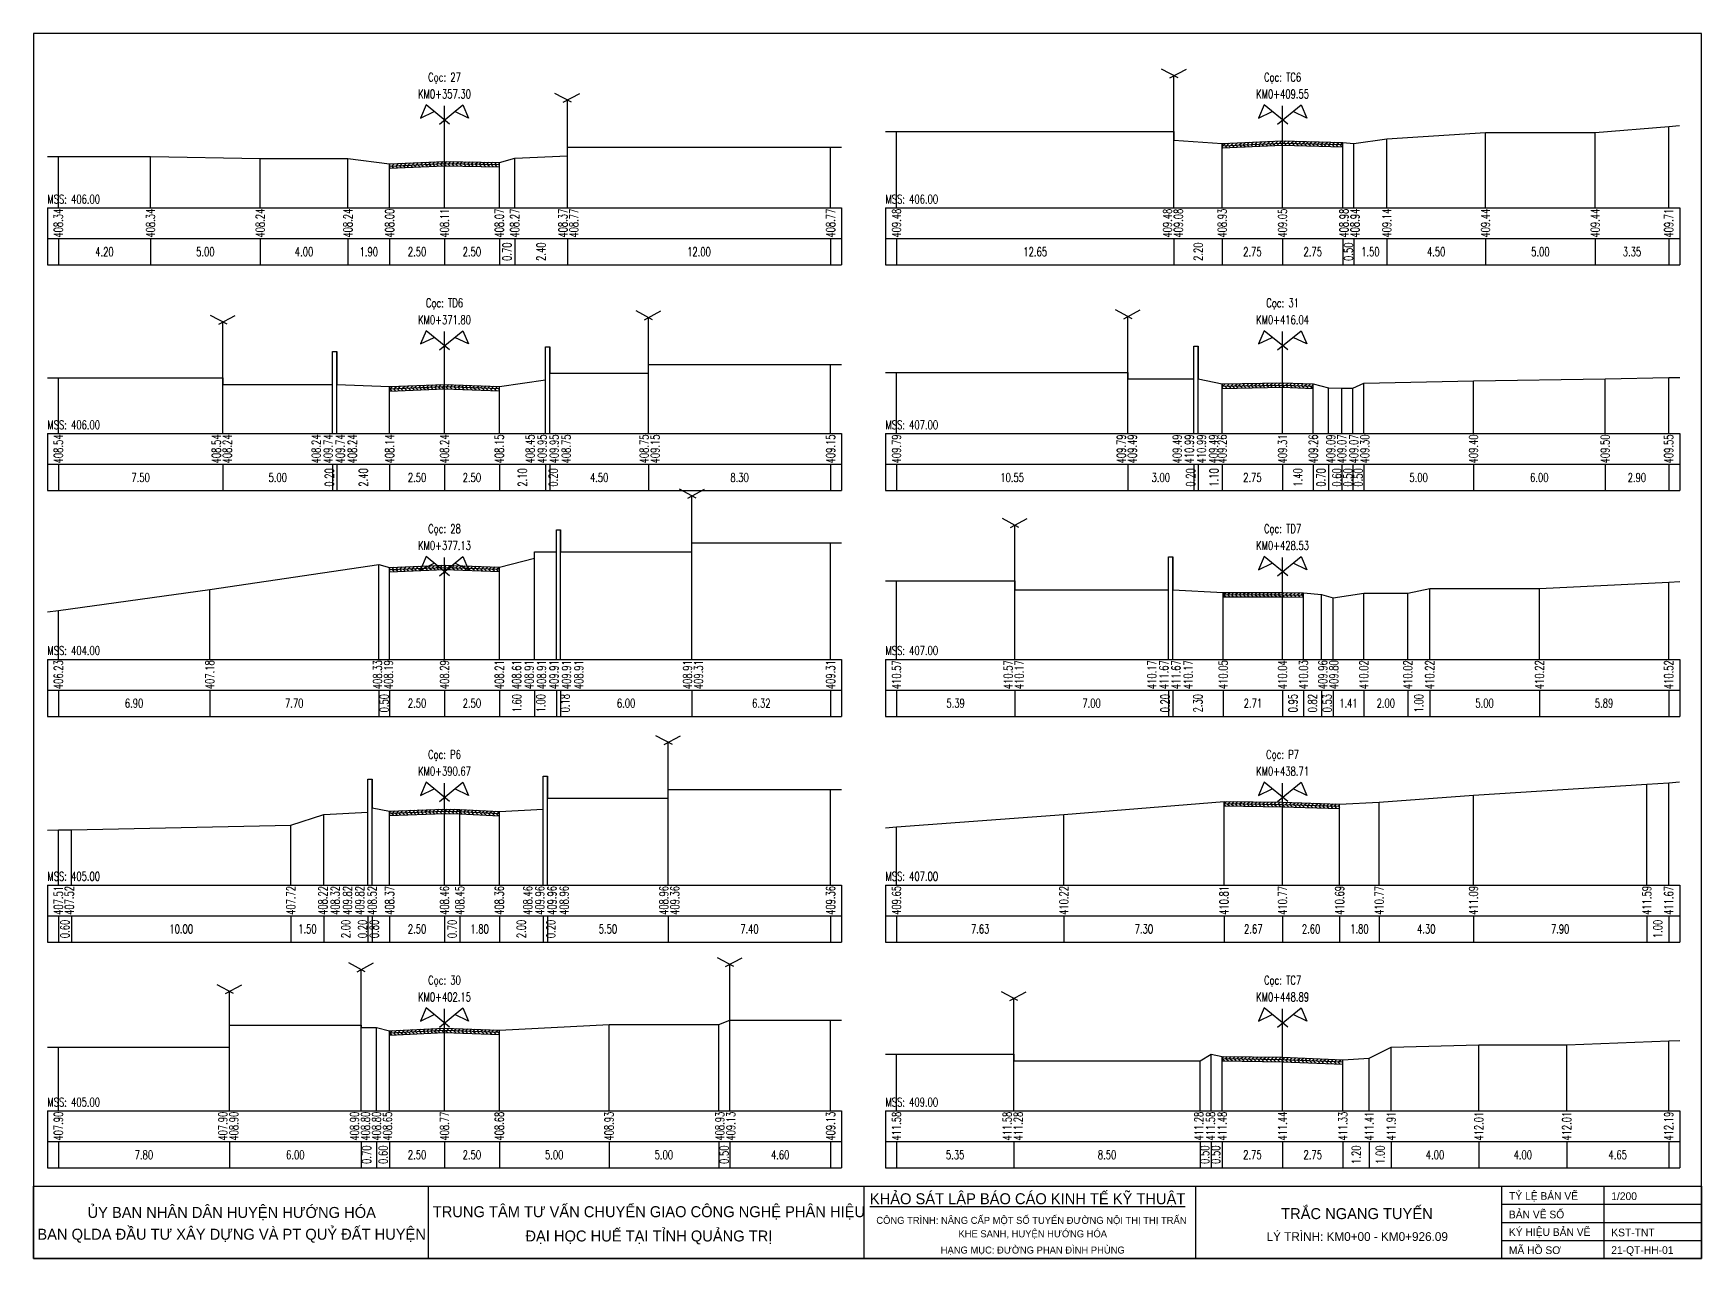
# Model space of a CAD drawing. Header units: centimetres. Extents: x 556321 to 560034, y 1839250 to 1840516.
# Drawn here: x 558502.3 to 558578.4, y 1839589.3 to 1839645.1 of the extents above; entities that cross this region are included whole.
import ezdxf
from ezdxf.enums import TextEntityAlignment as Align

# ---------------------------------------------------------------- set-up
doc = ezdxf.new("R2010")
doc.units = ezdxf.units.CM
doc.header["$MEASUREMENT"] = 0
doc.linetypes.add('KTTN$0$HIDDEN2', pattern=[0.1875, 0.125, -0.0625])
for name, color, linetype in [('AoDuongCu1', 1, 'Continuous'), ('AoDuongCu2', 2, 'Continuous'), ('DAU_CO', 3, 'Continuous'), ('entdauco', 3, 'Continuous'), ('ENTGOCTUYEN', 7, 'Continuous'), ('ENTPLINETUYEN', 1, 'Continuous'), ('enttntunhien', 3, 'Continuous'), ('KH_VAT', 8, 'Continuous'), ('KHUNGTEN', 1, 'Continuous'), ('KTTN$0$KHUNGTEN', 1, 'Continuous'), ('KTTN$0$NETKHUAT', 3, 'KTTN$0$HIDDEN2'), ('linedongtn', 8, 'Continuous'), ('MSSTracNgang', 5, 'Continuous'), ('plinetntn', 3, 'Continuous'), ('TuyenPDP_CDTN', 7, 'Continuous')]:
    doc.layers.add(name, color=color, linetype=linetype)
doc.styles.add('CHUSO', font='Vnsimple.shx', dxfattribs={"width": 0.7})
doc.styles.add('Khung ten', font='VHAVANB_3.TTF')
doc.styles.add('KTTN$0$Khung ten', font='VHAVANB_3.TTF')
doc.styles.add('TENCOC', font='vnsimple.shx', dxfattribs={"width": 0.7})
pattern_1 = [(45, (554573.0184, 1840687.18078), (-0.0883883476, 0.0883883476), [])]
pattern_2 = [(135, (554573.0184, 1840687.18078), (-0.0883883476, -0.0883883476), [])]

# ---------------------------------------------------------------- blocks, each defined once
blk = doc.blocks.new('A$C23B26463')
at = {"layer": 'KTTN$0$KHUNGTEN', "color": 7}
for p, q in [((-0.944, 2.953), (-0.944, 6.258)), ((18.913, 2.953), (18.913, 6.258)), ((34.032, 2.953), (34.032, 6.258)), ((47.968, 2.953), (47.968, 6.258)), ((52.635, 2.953), (52.635, 6.258))]:
    blk.add_line(p, q, dxfattribs=at)
at = {"layer": 'KTTN$0$KHUNGTEN', "color": 10}
blk.add_lwpolyline([(57.079, 2.953), (57.079, 58.791), (-18.961, 58.791), (-18.961, 2.953)], close=True, dxfattribs=at)
at = {"layer": 'KTTN$0$KHUNGTEN', "color": 4}
blk.add_lwpolyline([(-18.961, 6.258), (57.079, 6.258), (57.079, 2.953), (-18.961, 2.953), (-18.961, 6.258)], dxfattribs=at)
at = {"layer": 'KTTN$0$KHUNGTEN', "color": 7}
for points in [[(47.968, 5.432), (57.079, 5.432)], [(47.968, 4.606), (57.079, 4.606)], [(47.968, 3.78), (57.079, 3.78)]]:
    blk.add_lwpolyline(points, dxfattribs=at)
at = {"layer": 'ENTGOCTUYEN', "color": 3, "style": 'Khung ten'}
blk.add_text('kst-tnt', height=0.35, dxfattribs=at).set_placement((52.961, 4.145), align=Align.MIDDLE_LEFT)
at = {"layer": 'ENTPLINETUYEN', "color": 7, "style": 'Khung ten'}
for s, p in [('c«ng tr×nh: n©ng cÊp mét sè tuyÕn ®\xadêng néi thÞ thÞ trÊn ', (26.591, 4.697)), ('khe sanh, huyÖn h\xadíng hãa', (26.591, 4.085))]:
    blk.add_text(s, height=0.32, dxfattribs=at).set_placement(p, align=Align.MIDDLE_CENTER)
at = {"layer": 'ENTPLINETUYEN', "style": 'Khung ten'}
blk.add_text('h¹ng môc: ®\xadêng phan ®×nh phïng', height=0.32, dxfattribs=at).set_placement((26.591, 3.344), align=Align.MIDDLE_CENTER)
at = {"layer": 'KHUNGTEN', "color": 7, "style": 'Khung ten'}
for s, height, p in [('tr¾c ngang tuyÕn', 0.5, (41.368, 5.004)), ('Lý tr×nh: km0+00 - KM0+926.09', 0.4, (41.382, 3.958))]:
    blk.add_text(s, height=height, dxfattribs=at).set_placement(p, align=Align.MIDDLE_CENTER)
at = {"layer": 'KTTN$0$KHUNGTEN', "color": 7, "style": 'KTTN$0$Khung ten'}
for s, p in [('tû lÖ b¶n vÏ', (48.3, 5.808)), ('1/200', (52.961, 5.798)), ('b¶n vÏ sè', (48.294, 4.964)), ('Ký hiÖu b¶n vÏ', (48.294, 4.163)), ('m· hå s¬', (48.294, 3.337)), ('21-QT-hh-01', (52.961, 3.343))]:
    blk.add_text(s, height=0.35, dxfattribs=at).set_placement(p, align=Align.MIDDLE_LEFT)
blk.add_text('%%UKH¶O S¸T LËP B¸O C¸O KINH TÕ Kü THUËT', height=0.5, dxfattribs=at).set_placement((26.357, 5.682), align=Align.MIDDLE_CENTER)
at = {"layer": 'KTTN$0$NETKHUAT', "color": 7, "style": 'KTTN$0$Khung ten'}
for s, p in [('ñY BAN NH¢n D¢N huyÖn h\xadíng hãa', (-9.92, 5.057)), ('trung t©m t\xad vÊn chuyÓn giao c«ng nghÖ ph©n hiÖu', (9.095, 5.091)), ('ban qlda §ÇU T¦ X¢Y DùNG vµ pt quû ®Êt huyÖn', (-9.922, 4.065)), ('®¹i häc huÕ t¹i tØnh qu¶ng trÞ', (9.095, 3.985))]:
    blk.add_text(s, height=0.5, dxfattribs=at).set_placement(p, align=Align.MIDDLE_CENTER)
blk = doc.blocks.new('DauCo')
at = {"layer": 'DAU_CO', "linetype": 'Continuous'}
blk.add_line((0, 0), (0, 1.29), dxfattribs=at)
for points in [[(0.47, -0.38), (-1.68, 1.38), (-2.2, 0.17), (-0.95, 0.77)], [(-0.47, -0.38), (1.68, 1.38), (2.2, 0.17), (0.95, 0.77)]]:
    blk.add_lwpolyline(points, dxfattribs=at)
blk = doc.blocks.new('nha')
at = {"layer": 'KH_VAT', "color": 6}
for points in [[(0.188, 2.442), (-0.564, 2.844)], [(-0.188, 2.442), (0.564, 2.844)], [(0, 0), (0, 2.542)]]:
    blk.add_lwpolyline(points, dxfattribs=at)

msp = doc.modelspace()

# ---------------------------------------------------------------- hatches: boundary and pattern name
at = {"layer": 'AoDuongCu1'}
h = msp.add_hatch(dxfattribs=at)
h.set_pattern_fill('ANSI31', color=256, style=0)
h.set_pattern_definition(pattern_1)
h.paths.add_polyline_path([(558556.521, 1839640.101), (558559.271, 1839640.22), (558562.021, 1839640.149), (558562.021, 1839640.049), (558559.271, 1839640.12), (558556.521, 1839640.001)])
h = msp.add_hatch(dxfattribs=at)
h.set_pattern_fill('ANSI31', color=256, style=0)
h.set_pattern_definition(pattern_1)
h.paths.add_polyline_path([(558518.571, 1839639.172), (558521.071, 1839639.282), (558523.571, 1839639.24), (558523.571, 1839639.14), (558521.071, 1839639.182), (558518.571, 1839639.072)])
h = msp.add_hatch(dxfattribs=at)
h.set_pattern_fill('ANSI31', color=256, style=0)
h.set_pattern_definition(pattern_1)
h.paths.add_polyline_path([(558518.571, 1839629.02), (558521.071, 1839629.12), (558523.571, 1839629.03), (558523.571, 1839628.93), (558521.071, 1839629.02), (558518.571, 1839628.92)])
h = msp.add_hatch(dxfattribs=at)
h.set_pattern_fill('ANSI31', color=256, style=0)
h.set_pattern_definition(pattern_1)
h.paths.add_polyline_path([(558556.521, 1839629.142), (558559.271, 1839629.192), (558560.671, 1839629.142), (558560.671, 1839629.042), (558559.271, 1839629.092), (558556.521, 1839629.042)])
h = msp.add_hatch(dxfattribs=at)
h.set_pattern_fill('ANSI31', color=256, style=0)
h.set_pattern_definition(pattern_1)
h.paths.add_polyline_path([(558518.571, 1839620.782), (558521.071, 1839620.882), (558523.571, 1839620.798), (558523.571, 1839620.698), (558521.071, 1839620.782), (558518.571, 1839620.682)])
h = msp.add_hatch(dxfattribs=at)
h.set_pattern_fill('ANSI31', color=256, style=0)
h.set_pattern_definition(pattern_1)
h.paths.add_polyline_path([(558556.564, 1839619.645), (558559.271, 1839619.635), (558560.22, 1839619.623), (558560.22, 1839619.523), (558559.271, 1839619.535), (558556.564, 1839619.545)])
h = msp.add_hatch(dxfattribs=at)
h.set_pattern_fill('ANSI31', color=256, style=0)
h.set_pattern_definition(pattern_1)
h.paths.add_polyline_path([(558556.601, 1839610.117), (558559.271, 1839610.077), (558561.871, 1839609.997), (558561.871, 1839609.897), (558559.271, 1839609.977), (558556.601, 1839610.017)])
h = msp.add_hatch(dxfattribs=at)
h.set_pattern_fill('ANSI31', color=256, style=0)
h.set_pattern_definition(pattern_1)
h.paths.add_polyline_path([(558518.571, 1839609.679), (558521.071, 1839609.77), (558521.771, 1839609.754), (558523.571, 1839609.664), (558523.571, 1839609.564), (558521.771, 1839609.654), (558521.071, 1839609.67), (558518.571, 1839609.579)])
h = msp.add_hatch(dxfattribs=at)
h.set_pattern_fill('ANSI31', color=256, style=0)
h.set_pattern_definition(pattern_1)
h.paths.add_polyline_path([(558518.571, 1839599.667), (558521.071, 1839599.787), (558523.571, 1839599.697), (558523.571, 1839599.597), (558521.071, 1839599.687), (558518.571, 1839599.567)])
h = msp.add_hatch(dxfattribs=at)
h.set_pattern_fill('ANSI31', color=256, style=0)
h.set_pattern_definition(pattern_1)
h.paths.add_polyline_path([(558556.521, 1839598.496), (558559.271, 1839598.456), (558562.021, 1839598.343), (558562.021, 1839598.243), (558559.271, 1839598.356), (558556.521, 1839598.396)])
at = {"layer": 'AoDuongCu2'}
h = msp.add_hatch(dxfattribs=at)
h.set_pattern_fill('ANSI31', color=256, angle=90, style=0)
h.set_pattern_definition(pattern_2)
h.paths.add_polyline_path([(558556.521, 1839640.001), (558559.271, 1839640.12), (558562.021, 1839640.049), (558562.021, 1839639.949), (558559.271, 1839640.02), (558556.521, 1839639.901)])
h = msp.add_hatch(dxfattribs=at)
h.set_pattern_fill('ANSI31', color=256, angle=90, style=0)
h.set_pattern_definition(pattern_2)
h.paths.add_polyline_path([(558518.571, 1839639.072), (558521.071, 1839639.182), (558523.571, 1839639.14), (558523.571, 1839639.04), (558521.071, 1839639.082), (558518.571, 1839638.972)])
h = msp.add_hatch(dxfattribs=at)
h.set_pattern_fill('ANSI31', color=256, angle=90, style=0)
h.set_pattern_definition(pattern_2)
h.paths.add_polyline_path([(558518.571, 1839628.92), (558521.071, 1839629.02), (558523.571, 1839628.93), (558523.571, 1839628.83), (558521.071, 1839628.92), (558518.571, 1839628.82)])
h = msp.add_hatch(dxfattribs=at)
h.set_pattern_fill('ANSI31', color=256, angle=90, style=0)
h.set_pattern_definition(pattern_2)
h.paths.add_polyline_path([(558556.521, 1839629.042), (558559.271, 1839629.092), (558560.671, 1839629.042), (558560.671, 1839628.942), (558559.271, 1839628.992), (558556.521, 1839628.942)])
h = msp.add_hatch(dxfattribs=at)
h.set_pattern_fill('ANSI31', color=256, angle=90, style=0)
h.set_pattern_definition(pattern_2)
h.paths.add_polyline_path([(558518.571, 1839620.682), (558521.071, 1839620.782), (558523.571, 1839620.698), (558523.571, 1839620.598), (558521.071, 1839620.682), (558518.571, 1839620.582)])
h = msp.add_hatch(dxfattribs=at)
h.set_pattern_fill('ANSI31', color=256, angle=90, style=0)
h.set_pattern_definition(pattern_2)
h.paths.add_polyline_path([(558556.564, 1839619.545), (558559.271, 1839619.535), (558560.22, 1839619.523), (558560.22, 1839619.423), (558559.271, 1839619.435), (558556.564, 1839619.445)])
h = msp.add_hatch(dxfattribs=at)
h.set_pattern_fill('ANSI31', color=256, angle=90, style=0)
h.set_pattern_definition(pattern_2)
h.paths.add_polyline_path([(558556.601, 1839610.017), (558559.271, 1839609.977), (558561.871, 1839609.897), (558561.871, 1839609.797), (558559.271, 1839609.877), (558556.601, 1839609.917)])
h = msp.add_hatch(dxfattribs=at)
h.set_pattern_fill('ANSI31', color=256, angle=90, style=0)
h.set_pattern_definition(pattern_2)
h.paths.add_polyline_path([(558518.571, 1839609.579), (558521.071, 1839609.67), (558521.771, 1839609.654), (558523.571, 1839609.564), (558523.571, 1839609.464), (558521.771, 1839609.554), (558521.071, 1839609.57), (558518.571, 1839609.479)])
h = msp.add_hatch(dxfattribs=at)
h.set_pattern_fill('ANSI31', color=256, angle=90, style=0)
h.set_pattern_definition(pattern_2)
h.paths.add_polyline_path([(558518.571, 1839599.567), (558521.071, 1839599.687), (558523.571, 1839599.597), (558523.571, 1839599.497), (558521.071, 1839599.587), (558518.571, 1839599.467)])
h = msp.add_hatch(dxfattribs=at)
h.set_pattern_fill('ANSI31', color=256, angle=90, style=0)
h.set_pattern_definition(pattern_2)
h.paths.add_polyline_path([(558556.521, 1839598.396), (558559.271, 1839598.356), (558562.021, 1839598.243), (558562.021, 1839598.143), (558559.271, 1839598.256), (558556.521, 1839598.296)])

# ---------------------------------------------------------------- linework, layer by layer
at = {"layer": 'AoDuongCu1'}
for points in [[(558556.521, 1839640.001), (558559.271, 1839640.12), (558562.021, 1839640.049)], [(558518.571, 1839639.072), (558521.071, 1839639.182), (558523.571, 1839639.14)], [(558518.571, 1839628.92), (558521.071, 1839629.02), (558523.571, 1839628.93)], [(558556.521, 1839629.042), (558559.271, 1839629.092), (558560.671, 1839629.042)], [(558518.571, 1839620.682), (558521.071, 1839620.782), (558523.571, 1839620.698)], [(558556.564, 1839619.545), (558559.271, 1839619.535), (558560.22, 1839619.523)], [(558556.601, 1839610.017), (558559.271, 1839609.977), (558561.871, 1839609.897)], [(558518.571, 1839609.579), (558521.071, 1839609.67), (558521.771, 1839609.654), (558523.571, 1839609.564)], [(558518.571, 1839599.567), (558521.071, 1839599.687), (558523.571, 1839599.597)], [(558556.521, 1839598.396), (558559.271, 1839598.356), (558562.021, 1839598.243)]]:
    msp.add_lwpolyline(points, dxfattribs=at)
at = {"layer": 'AoDuongCu2'}
for points in [[(558556.521, 1839640.101), (558556.521, 1839639.901), (558559.271, 1839640.02), (558562.021, 1839639.949), (558562.021, 1839640.149)], [(558518.571, 1839639.172), (558518.571, 1839638.972), (558521.071, 1839639.082), (558523.571, 1839639.04), (558523.571, 1839639.24)], [(558518.571, 1839629.02), (558518.571, 1839628.82), (558521.071, 1839628.92), (558523.571, 1839628.83), (558523.571, 1839629.03)], [(558556.521, 1839629.142), (558556.521, 1839628.942), (558559.271, 1839628.992), (558560.671, 1839628.942), (558560.671, 1839629.142)], [(558518.571, 1839620.782), (558518.571, 1839620.582), (558521.071, 1839620.682), (558523.571, 1839620.598), (558523.571, 1839620.798)], [(558556.564, 1839619.645), (558556.564, 1839619.445), (558559.271, 1839619.435), (558560.22, 1839619.423), (558560.22, 1839619.623)], [(558556.601, 1839610.117), (558556.601, 1839609.917), (558559.271, 1839609.877), (558561.871, 1839609.797), (558561.871, 1839609.997)], [(558518.571, 1839609.679), (558518.571, 1839609.479), (558521.071, 1839609.57), (558521.771, 1839609.554), (558523.571, 1839609.464), (558523.571, 1839609.664)], [(558518.571, 1839599.667), (558518.571, 1839599.467), (558521.071, 1839599.587), (558523.571, 1839599.497), (558523.571, 1839599.697)], [(558556.521, 1839598.496), (558556.521, 1839598.296), (558559.271, 1839598.256), (558562.021, 1839598.143), (558562.021, 1839598.343)]]:
    msp.add_lwpolyline(points, dxfattribs=at)
at = {"layer": 'entdauco'}
for p, q in [((558521.071, 1839639.282), (558521.071, 1839641.169)), ((558559.271, 1839640.22), (558559.271, 1839641.169)), ((558521.071, 1839629.12), (558521.071, 1839630.881)), ((558559.271, 1839629.192), (558559.271, 1839630.881)), ((558521.071, 1839620.882), (558521.071, 1839620.593)), ((558559.271, 1839619.635), (558559.271, 1839620.593)), ((558521.071, 1839609.77), (558521.071, 1839610.305)), ((558559.271, 1839610.077), (558559.271, 1839610.305)), ((558521.071, 1839599.787), (558521.071, 1839600.017)), ((558559.271, 1839598.456), (558559.271, 1839600.017))]:
    msp.add_line(p, q, dxfattribs=at)
at = {"layer": 'enttntunhien'}
for p, q in [((558502.971, 1839637.169), (558539.171, 1839637.169)), ((558502.971, 1839637.169), (558502.971, 1839634.569)), ((558539.171, 1839637.169), (558539.171, 1839634.569)), ((558541.171, 1839637.169), (558577.371, 1839637.169)), ((558541.171, 1839637.169), (558541.171, 1839634.569)), ((558577.371, 1839637.169), (558577.371, 1839634.569)), ((558502.971, 1839635.769), (558539.171, 1839635.769)), ((558541.171, 1839635.769), (558577.371, 1839635.769)), ((558502.971, 1839634.569), (558539.171, 1839634.569)), ((558541.171, 1839634.569), (558577.371, 1839634.569)), ((558502.971, 1839626.881), (558539.171, 1839626.881)), ((558502.971, 1839626.881), (558502.971, 1839624.281)), ((558539.171, 1839626.881), (558539.171, 1839624.281)), ((558541.171, 1839626.881), (558577.371, 1839626.881)), ((558541.171, 1839626.881), (558541.171, 1839624.281)), ((558577.371, 1839626.881), (558577.371, 1839624.281)), ((558502.971, 1839625.481), (558539.171, 1839625.481)), ((558541.171, 1839625.481), (558577.371, 1839625.481)), ((558502.971, 1839624.281), (558539.171, 1839624.281)), ((558541.171, 1839624.281), (558577.371, 1839624.281)), ((558502.971, 1839616.593), (558539.171, 1839616.593)), ((558502.971, 1839616.593), (558502.971, 1839613.993)), ((558539.171, 1839616.593), (558539.171, 1839613.993)), ((558541.171, 1839616.593), (558577.371, 1839616.593)), ((558541.171, 1839616.593), (558541.171, 1839613.993)), ((558577.371, 1839616.593), (558577.371, 1839613.993)), ((558502.971, 1839615.193), (558539.171, 1839615.193)), ((558541.171, 1839615.193), (558577.371, 1839615.193)), ((558502.971, 1839613.993), (558539.171, 1839613.993)), ((558541.171, 1839613.993), (558577.371, 1839613.993)), ((558502.971, 1839606.305), (558539.171, 1839606.305)), ((558502.971, 1839606.305), (558502.971, 1839603.705)), ((558539.171, 1839606.305), (558539.171, 1839603.705)), ((558541.171, 1839606.305), (558577.371, 1839606.305)), ((558541.171, 1839606.305), (558541.171, 1839603.705)), ((558577.371, 1839606.305), (558577.371, 1839603.705)), ((558502.971, 1839604.905), (558539.171, 1839604.905)), ((558541.171, 1839604.905), (558577.371, 1839604.905)), ((558502.971, 1839603.705), (558539.171, 1839603.705)), ((558541.171, 1839603.705), (558577.371, 1839603.705)), ((558502.971, 1839596.017), (558539.171, 1839596.017)), ((558502.971, 1839596.017), (558502.971, 1839593.417)), ((558539.171, 1839596.017), (558539.171, 1839593.417)), ((558541.171, 1839596.017), (558577.371, 1839596.017)), ((558541.171, 1839596.017), (558541.171, 1839593.417)), ((558577.371, 1839596.017), (558577.371, 1839593.417)), ((558502.971, 1839594.617), (558539.171, 1839594.617)), ((558541.171, 1839594.617), (558577.371, 1839594.617)), ((558502.971, 1839593.417), (558539.171, 1839593.417)), ((558541.171, 1839593.417), (558577.371, 1839593.417))]:
    msp.add_line(p, q, dxfattribs=at)
at = {"layer": 'enttntunhien', "color": 3}
for p, q in [((558503.471, 1839635.769), (558503.471, 1839634.569)), ((558507.671, 1839635.769), (558507.671, 1839634.569)), ((558512.671, 1839635.769), (558512.671, 1839634.569)), ((558516.671, 1839635.769), (558516.671, 1839634.569)), ((558518.571, 1839635.769), (558518.571, 1839634.569)), ((558521.071, 1839635.769), (558521.071, 1839634.569)), ((558523.571, 1839635.769), (558523.571, 1839634.569)), ((558524.271, 1839635.769), (558524.271, 1839634.569)), ((558526.671, 1839635.769), (558526.671, 1839634.569)), ((558538.671, 1839635.769), (558538.671, 1839634.569)), ((558541.671, 1839635.769), (558541.671, 1839634.569)), ((558554.321, 1839635.769), (558554.321, 1839634.569)), ((558556.521, 1839635.769), (558556.521, 1839634.569)), ((558559.271, 1839635.769), (558559.271, 1839634.569)), ((558562.021, 1839635.769), (558562.021, 1839634.569)), ((558562.521, 1839635.769), (558562.521, 1839634.569)), ((558564.021, 1839635.769), (558564.021, 1839634.569)), ((558568.521, 1839635.769), (558568.521, 1839634.569)), ((558573.521, 1839635.769), (558573.521, 1839634.569)), ((558576.871, 1839635.769), (558576.871, 1839634.569)), ((558503.471, 1839625.481), (558503.471, 1839624.281)), ((558510.971, 1839625.481), (558510.971, 1839624.281)), ((558515.971, 1839625.481), (558515.971, 1839624.281)), ((558516.171, 1839625.481), (558516.171, 1839624.281)), ((558518.571, 1839625.481), (558518.571, 1839624.281)), ((558521.071, 1839625.481), (558521.071, 1839624.281)), ((558523.571, 1839625.481), (558523.571, 1839624.281)), ((558525.671, 1839625.481), (558525.671, 1839624.281)), ((558525.871, 1839625.481), (558525.871, 1839624.281)), ((558530.371, 1839625.481), (558530.371, 1839624.281)), ((558538.671, 1839625.481), (558538.671, 1839624.281)), ((558541.671, 1839625.481), (558541.671, 1839624.281)), ((558552.221, 1839625.481), (558552.221, 1839624.281)), ((558555.221, 1839625.481), (558555.221, 1839624.281)), ((558555.421, 1839625.481), (558555.421, 1839624.281)), ((558556.521, 1839625.481), (558556.521, 1839624.281)), ((558559.271, 1839625.481), (558559.271, 1839624.281)), ((558560.671, 1839625.481), (558560.671, 1839624.281)), ((558561.371, 1839625.481), (558561.371, 1839624.281)), ((558561.971, 1839625.481), (558561.971, 1839624.281)), ((558562.471, 1839625.481), (558562.471, 1839624.281)), ((558562.971, 1839625.481), (558562.971, 1839624.281)), ((558567.971, 1839625.481), (558567.971, 1839624.281)), ((558573.971, 1839625.481), (558573.971, 1839624.281)), ((558576.871, 1839625.481), (558576.871, 1839624.281)), ((558503.471, 1839615.193), (558503.471, 1839613.993)), ((558510.371, 1839615.193), (558510.371, 1839613.993)), ((558518.071, 1839615.193), (558518.071, 1839613.993)), ((558518.571, 1839615.193), (558518.571, 1839613.993)), ((558521.071, 1839615.193), (558521.071, 1839613.993)), ((558523.571, 1839615.193), (558523.571, 1839613.993)), ((558525.171, 1839615.193), (558525.171, 1839613.993)), ((558526.171, 1839615.193), (558526.171, 1839613.993)), ((558526.351, 1839615.193), (558526.351, 1839613.993)), ((558532.351, 1839615.193), (558532.351, 1839613.993)), ((558538.671, 1839615.193), (558538.671, 1839613.993)), ((558541.671, 1839615.193), (558541.671, 1839613.993)), ((558547.064, 1839615.193), (558547.064, 1839613.993)), ((558554.064, 1839615.193), (558554.064, 1839613.993)), ((558554.264, 1839615.193), (558554.264, 1839613.993)), ((558556.564, 1839615.193), (558556.564, 1839613.993)), ((558559.271, 1839615.193), (558559.271, 1839613.993)), ((558560.22, 1839615.193), (558560.22, 1839613.993)), ((558561.043, 1839615.193), (558561.043, 1839613.993)), ((558561.57, 1839615.193), (558561.57, 1839613.993)), ((558562.977, 1839615.193), (558562.977, 1839613.993)), ((558564.977, 1839615.193), (558564.977, 1839613.993)), ((558565.977, 1839615.193), (558565.977, 1839613.993)), ((558570.977, 1839615.193), (558570.977, 1839613.993)), ((558576.871, 1839615.193), (558576.871, 1839613.993)), ((558503.471, 1839604.905), (558503.471, 1839603.705)), ((558504.071, 1839604.905), (558504.071, 1839603.705)), ((558514.071, 1839604.905), (558514.071, 1839603.705)), ((558515.571, 1839604.905), (558515.571, 1839603.705)), ((558517.571, 1839604.905), (558517.571, 1839603.705)), ((558517.771, 1839604.905), (558517.771, 1839603.705)), ((558518.571, 1839604.905), (558518.571, 1839603.705)), ((558521.071, 1839604.905), (558521.071, 1839603.705)), ((558521.771, 1839604.905), (558521.771, 1839603.705)), ((558523.571, 1839604.905), (558523.571, 1839603.705)), ((558525.571, 1839604.905), (558525.571, 1839603.705)), ((558525.771, 1839604.905), (558525.771, 1839603.705)), ((558531.271, 1839604.905), (558531.271, 1839603.705)), ((558538.671, 1839604.905), (558538.671, 1839603.705)), ((558541.671, 1839604.905), (558541.671, 1839603.705)), ((558549.301, 1839604.905), (558549.301, 1839603.705)), ((558556.601, 1839604.905), (558556.601, 1839603.705)), ((558559.271, 1839604.905), (558559.271, 1839603.705)), ((558561.871, 1839604.905), (558561.871, 1839603.705)), ((558563.671, 1839604.905), (558563.671, 1839603.705)), ((558567.971, 1839604.905), (558567.971, 1839603.705)), ((558575.871, 1839604.905), (558575.871, 1839603.705)), ((558576.871, 1839604.905), (558576.871, 1839603.705)), ((558503.471, 1839594.617), (558503.471, 1839593.417)), ((558511.271, 1839594.617), (558511.271, 1839593.417)), ((558517.271, 1839594.617), (558517.271, 1839593.417)), ((558517.971, 1839594.617), (558517.971, 1839593.417)), ((558518.571, 1839594.617), (558518.571, 1839593.417)), ((558521.071, 1839594.617), (558521.071, 1839593.417)), ((558523.571, 1839594.617), (558523.571, 1839593.417)), ((558528.571, 1839594.617), (558528.571, 1839593.417)), ((558533.571, 1839594.617), (558533.571, 1839593.417)), ((558534.071, 1839594.617), (558534.071, 1839593.417)), ((558538.671, 1839594.617), (558538.671, 1839593.417)), ((558541.671, 1839594.617), (558541.671, 1839593.417)), ((558547.021, 1839594.617), (558547.021, 1839593.417)), ((558555.521, 1839594.617), (558555.521, 1839593.417)), ((558556.021, 1839594.617), (558556.021, 1839593.417)), ((558556.521, 1839594.617), (558556.521, 1839593.417)), ((558559.271, 1839594.617), (558559.271, 1839593.417)), ((558562.021, 1839594.617), (558562.021, 1839593.417)), ((558563.221, 1839594.617), (558563.221, 1839593.417)), ((558564.221, 1839594.617), (558564.221, 1839593.417)), ((558568.221, 1839594.617), (558568.221, 1839593.417)), ((558572.221, 1839594.617), (558572.221, 1839593.417)), ((558576.871, 1839594.617), (558576.871, 1839593.417))]:
    msp.add_line(p, q, dxfattribs=at)
at = {"layer": 'linedongtn'}
for p, q in [((558541.671, 1839637.169), (558541.671, 1839640.651)), ((558554.321, 1839637.169), (558554.321, 1839640.651)), ((558564.021, 1839637.169), (558564.021, 1839640.308)), ((558568.521, 1839637.169), (558568.521, 1839640.608)), ((558573.521, 1839637.169), (558573.521, 1839640.608)), ((558576.871, 1839637.169), (558576.871, 1839640.876)), ((558526.671, 1839637.169), (558526.671, 1839639.94)), ((558526.671, 1839637.169), (558526.671, 1839639.54)), ((558538.671, 1839637.169), (558538.671, 1839639.94)), ((558554.321, 1839637.169), (558554.321, 1839640.251)), ((558556.521, 1839637.169), (558556.521, 1839640.101)), ((558559.271, 1839637.169), (558559.271, 1839640.22)), ((558562.021, 1839637.169), (558562.021, 1839640.149)), ((558562.521, 1839637.169), (558562.521, 1839640.108)), ((558503.471, 1839637.169), (558503.471, 1839639.512)), ((558507.671, 1839637.169), (558507.671, 1839639.512)), ((558512.671, 1839637.169), (558512.671, 1839639.412)), ((558516.671, 1839637.169), (558516.671, 1839639.412)), ((558518.571, 1839637.169), (558518.571, 1839639.172)), ((558521.071, 1839637.169), (558521.071, 1839639.282)), ((558523.571, 1839637.169), (558523.571, 1839639.24)), ((558524.271, 1839637.169), (558524.271, 1839639.44)), ((558515.971, 1839626.881), (558515.971, 1839630.62)), ((558516.171, 1839626.881), (558516.171, 1839630.62)), ((558525.671, 1839626.881), (558525.671, 1839630.83)), ((558525.871, 1839626.881), (558525.871, 1839630.83)), ((558555.221, 1839626.881), (558555.221, 1839630.872)), ((558555.421, 1839626.881), (558555.421, 1839630.872)), ((558530.371, 1839626.881), (558530.371, 1839630.03)), ((558538.671, 1839626.881), (558538.671, 1839630.03)), ((558541.671, 1839626.881), (558541.671, 1839629.672)), ((558552.221, 1839626.881), (558552.221, 1839629.672)), ((558503.471, 1839626.881), (558503.471, 1839629.42)), ((558510.971, 1839626.881), (558510.971, 1839629.42)), ((558510.971, 1839626.881), (558510.971, 1839629.12)), ((558515.971, 1839626.881), (558515.971, 1839629.12)), ((558516.171, 1839626.881), (558516.171, 1839629.12)), ((558518.571, 1839626.881), (558518.571, 1839629.02)), ((558521.071, 1839626.881), (558521.071, 1839629.12)), ((558523.571, 1839626.881), (558523.571, 1839629.03)), ((558525.671, 1839626.881), (558525.671, 1839629.33)), ((558525.871, 1839626.881), (558525.871, 1839629.63)), ((558530.371, 1839626.881), (558530.371, 1839629.63)), ((558552.221, 1839626.881), (558552.221, 1839629.372)), ((558555.221, 1839626.881), (558555.221, 1839629.372)), ((558555.421, 1839626.881), (558555.421, 1839629.372)), ((558556.521, 1839626.881), (558556.521, 1839629.142)), ((558559.271, 1839626.881), (558559.271, 1839629.192)), ((558560.671, 1839626.881), (558560.671, 1839629.142)), ((558561.371, 1839626.881), (558561.371, 1839628.972)), ((558561.971, 1839626.881), (558561.971, 1839628.952)), ((558562.471, 1839626.881), (558562.471, 1839628.952)), ((558562.971, 1839626.881), (558562.971, 1839629.182)), ((558567.971, 1839626.881), (558567.971, 1839629.282)), ((558573.971, 1839626.881), (558573.971, 1839629.382)), ((558576.871, 1839626.881), (558576.871, 1839629.43)), ((558526.171, 1839616.593), (558526.171, 1839622.498)), ((558526.351, 1839616.593), (558526.351, 1839622.498)), ((558525.171, 1839616.593), (558525.171, 1839621.498)), ((558526.171, 1839616.593), (558526.171, 1839621.498)), ((558526.351, 1839616.593), (558526.351, 1839621.498)), ((558532.351, 1839616.593), (558532.351, 1839621.898)), ((558532.351, 1839616.593), (558532.351, 1839621.498)), ((558538.671, 1839616.593), (558538.671, 1839621.898)), ((558518.071, 1839616.593), (558518.071, 1839620.922)), ((558518.571, 1839616.593), (558518.571, 1839620.782)), ((558521.071, 1839616.593), (558521.071, 1839620.882)), ((558523.571, 1839616.593), (558523.571, 1839620.798)), ((558525.171, 1839616.593), (558525.171, 1839621.198)), ((558554.064, 1839616.593), (558554.064, 1839621.265)), ((558554.264, 1839616.593), (558554.264, 1839621.265)), ((558510.371, 1839616.593), (558510.371, 1839619.772)), ((558541.671, 1839616.593), (558541.671, 1839620.165)), ((558547.064, 1839616.593), (558547.064, 1839620.165)), ((558547.064, 1839616.593), (558547.064, 1839619.765)), ((558554.064, 1839616.593), (558554.064, 1839619.765)), ((558554.264, 1839616.593), (558554.264, 1839619.765)), ((558565.977, 1839616.593), (558565.977, 1839619.816)), ((558570.977, 1839616.593), (558570.977, 1839619.816)), ((558576.871, 1839616.593), (558576.871, 1839620.11)), ((558556.564, 1839616.593), (558556.564, 1839619.645)), ((558559.271, 1839616.593), (558559.271, 1839619.635)), ((558560.22, 1839616.593), (558560.22, 1839619.623)), ((558561.043, 1839616.593), (558561.043, 1839619.554)), ((558561.57, 1839616.593), (558561.57, 1839619.392)), ((558562.977, 1839616.593), (558562.977, 1839619.616)), ((558564.977, 1839616.593), (558564.977, 1839619.616)), ((558503.471, 1839616.593), (558503.471, 1839618.823)), ((558517.571, 1839606.305), (558517.571, 1839611.129)), ((558517.771, 1839606.305), (558517.771, 1839611.129)), ((558525.571, 1839606.305), (558525.571, 1839611.264)), ((558525.771, 1839606.305), (558525.771, 1839611.264)), ((558531.271, 1839606.305), (558531.271, 1839610.664)), ((558538.671, 1839606.305), (558538.671, 1839610.664)), ((558575.871, 1839606.305), (558575.871, 1839610.897)), ((558576.871, 1839606.305), (558576.871, 1839610.972)), ((558525.771, 1839606.305), (558525.771, 1839610.264)), ((558531.271, 1839606.305), (558531.271, 1839610.264)), ((558556.601, 1839606.305), (558556.601, 1839610.117)), ((558559.271, 1839606.305), (558559.271, 1839610.077)), ((558561.871, 1839606.305), (558561.871, 1839609.997)), ((558563.671, 1839606.305), (558563.671, 1839610.077)), ((558567.971, 1839606.305), (558567.971, 1839610.397)), ((558515.571, 1839606.305), (558515.571, 1839609.529)), ((558517.571, 1839606.305), (558517.571, 1839609.629)), ((558517.771, 1839606.305), (558517.771, 1839609.829)), ((558518.571, 1839606.305), (558518.571, 1839609.679)), ((558521.071, 1839606.305), (558521.071, 1839609.77)), ((558521.771, 1839606.305), (558521.771, 1839609.754)), ((558523.571, 1839606.305), (558523.571, 1839609.664)), ((558525.571, 1839606.305), (558525.571, 1839609.764)), ((558549.301, 1839606.305), (558549.301, 1839609.527)), ((558503.471, 1839606.305), (558503.471, 1839608.817)), ((558504.071, 1839606.305), (558504.071, 1839608.829)), ((558514.071, 1839606.305), (558514.071, 1839609.029)), ((558541.671, 1839606.305), (558541.671, 1839608.954)), ((558534.071, 1839596.017), (558534.071, 1839600.147)), ((558538.671, 1839596.017), (558538.671, 1839600.147)), ((558511.271, 1839596.017), (558511.271, 1839599.917)), ((558517.271, 1839596.017), (558517.271, 1839599.917)), ((558517.271, 1839596.017), (558517.271, 1839599.817)), ((558517.971, 1839596.017), (558517.971, 1839599.817)), ((558518.571, 1839596.017), (558518.571, 1839599.667)), ((558521.071, 1839596.017), (558521.071, 1839599.787)), ((558523.571, 1839596.017), (558523.571, 1839599.697)), ((558528.571, 1839596.017), (558528.571, 1839599.947)), ((558533.571, 1839596.017), (558533.571, 1839599.947)), ((558503.471, 1839596.017), (558503.471, 1839598.917)), ((558511.271, 1839596.017), (558511.271, 1839598.917)), ((558541.671, 1839596.017), (558541.671, 1839598.596)), ((558547.021, 1839596.017), (558547.021, 1839598.596)), ((558556.021, 1839596.017), (558556.021, 1839598.596)), ((558556.521, 1839596.017), (558556.521, 1839598.496)), ((558564.221, 1839596.017), (558564.221, 1839598.923)), ((558568.221, 1839596.017), (558568.221, 1839599.023)), ((558572.221, 1839596.017), (558572.221, 1839599.023)), ((558576.871, 1839596.017), (558576.871, 1839599.209)), ((558547.021, 1839596.017), (558547.021, 1839598.296)), ((558555.521, 1839596.017), (558555.521, 1839598.296)), ((558559.271, 1839596.017), (558559.271, 1839598.456)), ((558562.021, 1839596.017), (558562.021, 1839598.343)), ((558563.221, 1839596.017), (558563.221, 1839598.423))]:
    msp.add_line(p, q, dxfattribs=at)
at = {"layer": 'plinetntn'}
for points in [[(558541.171, 1839640.651), (558541.671, 1839640.651), (558554.321, 1839640.651), (558554.321, 1839640.251), (558556.521, 1839640.101), (558559.271, 1839640.22), (558562.021, 1839640.149), (558562.521, 1839640.108), (558564.021, 1839640.308), (558568.521, 1839640.608), (558573.521, 1839640.608), (558576.871, 1839640.876), (558577.37, 1839640.915)], [(558502.971, 1839639.512), (558503.471, 1839639.512), (558507.671, 1839639.512), (558512.671, 1839639.412), (558516.671, 1839639.412), (558518.571, 1839639.172), (558521.071, 1839639.282), (558523.571, 1839639.24), (558524.271, 1839639.44), (558526.671, 1839639.54), (558526.671, 1839639.94), (558538.671, 1839639.94), (558539.171, 1839639.94)], [(558502.971, 1839629.42), (558503.471, 1839629.42), (558510.971, 1839629.42), (558510.971, 1839629.12), (558515.971, 1839629.12), (558515.971, 1839630.62), (558516.171, 1839630.62), (558516.171, 1839629.12), (558518.571, 1839629.02), (558521.071, 1839629.12), (558523.571, 1839629.03), (558525.671, 1839629.33), (558525.671, 1839630.83), (558525.871, 1839630.83), (558525.871, 1839629.63), (558530.371, 1839629.63), (558530.371, 1839630.03), (558538.671, 1839630.03), (558539.171, 1839630.03)], [(558541.171, 1839629.672), (558541.671, 1839629.672), (558552.221, 1839629.672), (558552.221, 1839629.372), (558555.221, 1839629.372), (558555.221, 1839630.872), (558555.421, 1839630.872), (558555.421, 1839629.372), (558556.521, 1839629.142), (558559.271, 1839629.192), (558560.671, 1839629.142), (558561.371, 1839628.972), (558561.971, 1839628.952), (558562.471, 1839628.952), (558562.971, 1839629.182), (558567.971, 1839629.282), (558573.971, 1839629.382), (558576.871, 1839629.43), (558577.371, 1839629.439)], [(558502.976, 1839618.755), (558503.471, 1839618.823), (558510.371, 1839619.772), (558518.071, 1839620.922), (558518.571, 1839620.782), (558521.071, 1839620.882), (558523.571, 1839620.798), (558525.171, 1839621.198), (558525.171, 1839621.498), (558526.171, 1839621.498), (558526.171, 1839622.498), (558526.351, 1839622.498), (558526.351, 1839621.498), (558532.351, 1839621.498), (558532.351, 1839621.898), (558538.671, 1839621.898), (558539.171, 1839621.898)], [(558541.171, 1839620.165), (558541.671, 1839620.165), (558547.064, 1839620.165), (558547.064, 1839619.765), (558554.064, 1839619.765), (558554.064, 1839621.265), (558554.264, 1839621.265), (558554.264, 1839619.765), (558556.564, 1839619.645), (558559.271, 1839619.635), (558560.22, 1839619.623), (558561.043, 1839619.554), (558561.57, 1839619.392), (558562.977, 1839619.616), (558564.977, 1839619.616), (558565.977, 1839619.816), (558570.977, 1839619.816), (558576.871, 1839620.11), (558577.371, 1839620.135)], [(558502.972, 1839608.807), (558503.471, 1839608.817), (558504.071, 1839608.829), (558514.071, 1839609.029), (558515.571, 1839609.529), (558517.571, 1839609.629), (558517.571, 1839611.129), (558517.771, 1839611.129), (558517.771, 1839609.829), (558518.571, 1839609.679), (558521.071, 1839609.77), (558521.771, 1839609.754), (558523.571, 1839609.664), (558525.571, 1839609.764), (558525.571, 1839611.264), (558525.771, 1839611.264), (558525.771, 1839610.264), (558531.271, 1839610.264), (558531.271, 1839610.664), (558538.671, 1839610.664), (558539.171, 1839610.664)], [(558541.173, 1839608.917), (558541.671, 1839608.954), (558549.301, 1839609.527), (558556.601, 1839610.117), (558559.271, 1839610.077), (558561.871, 1839609.997), (558563.671, 1839610.077), (558567.971, 1839610.397), (558575.871, 1839610.897), (558576.871, 1839610.972), (558577.37, 1839611.009)], [(558502.971, 1839598.917), (558503.471, 1839598.917), (558511.271, 1839598.917), (558511.271, 1839599.917), (558517.271, 1839599.917), (558517.271, 1839599.817), (558517.971, 1839599.817), (558518.571, 1839599.667), (558521.071, 1839599.787), (558523.571, 1839599.697), (558528.571, 1839599.947), (558533.571, 1839599.947), (558534.071, 1839600.147), (558538.671, 1839600.147), (558539.171, 1839600.147)], [(558541.171, 1839598.596), (558541.671, 1839598.596), (558547.021, 1839598.596), (558547.021, 1839598.296), (558555.521, 1839598.296), (558556.021, 1839598.596), (558556.521, 1839598.496), (558559.271, 1839598.456), (558562.021, 1839598.343), (558563.221, 1839598.423), (558564.221, 1839598.923), (558568.221, 1839599.023), (558572.221, 1839599.023), (558576.871, 1839599.209), (558577.371, 1839599.229)]]:
    msp.add_lwpolyline(points, dxfattribs=at)

# ---------------------------------------------------------------- block references
at = {"layer": 'entdauco', "lineweight": -2}
msp.add_blockref('A$C23B26463', (558521.292, 1839586.329), dxfattribs=at)
at = {"layer": 'entdauco', "xscale": 0.5, "yscale": 0.5}
for p in [(558521.071, 1839641.169), (558559.271, 1839641.169), (558521.071, 1839630.881), (558559.271, 1839630.881), (558521.071, 1839620.593), (558559.271, 1839620.593), (558521.071, 1839610.305), (558559.271, 1839610.305), (558521.071, 1839600.017), (558559.271, 1839600.017)]:
    msp.add_blockref('DauCo', p, dxfattribs=at)
at = {"layer": 'TuyenPDP_CDTN'}
for p in [(558554.321, 1839640.651), (558526.671, 1839639.54), (558510.971, 1839629.42), (558530.371, 1839629.63), (558552.221, 1839629.672), (558532.351, 1839621.498), (558547.064, 1839620.165), (558531.271, 1839610.264), (558517.271, 1839599.917), (558534.071, 1839600.147), (558511.271, 1839598.917), (558547.021, 1839598.596)]:
    msp.add_blockref('nha', p, dxfattribs=at)

# ---------------------------------------------------------------- texts
at = {"layer": 'entdauco', "style": 'TENCOC', "width": 0.7}
for s, p in [('Cäc: 27', (558521.071, 1839643.077)), ('Cäc: TC6', (558559.271, 1839643.077)), ('KM0+357.30', (558521.071, 1839642.357)), ('KM0+409.55', (558559.271, 1839642.357)), ('Cäc: TD6', (558521.071, 1839632.789)), ('Cäc: 31', (558559.271, 1839632.789)), ('KM0+371.80', (558521.071, 1839632.069)), ('KM0+416.04', (558559.271, 1839632.069)), ('Cäc: 28', (558521.071, 1839622.501)), ('Cäc: TD7', (558559.271, 1839622.501)), ('KM0+377.13', (558521.071, 1839621.781)), ('KM0+428.53', (558559.271, 1839621.781)), ('Cäc: P6', (558521.071, 1839612.213)), ('Cäc: P7', (558559.271, 1839612.213)), ('KM0+390.67', (558521.071, 1839611.493)), ('KM0+438.71', (558559.271, 1839611.493)), ('Cäc: 30', (558521.071, 1839601.925)), ('Cäc: TC7', (558559.271, 1839601.925)), ('KM0+402.15', (558521.071, 1839601.205)), ('KM0+448.89', (558559.271, 1839601.205))]:
    msp.add_text(s, height=0.4, dxfattribs=at).set_placement(p, align=Align.MIDDLE)
at = {"layer": 'enttntunhien', "color": 3, "style": 'CHUSO', "width": 0.7}
for s, p in [('408.34', (558503.471, 1839636.469)), ('408.34', (558507.671, 1839636.469)), ('408.24', (558512.671, 1839636.469)), ('408.24', (558516.671, 1839636.469)), ('408.00', (558518.571, 1839636.469)), ('408.11', (558521.071, 1839636.469)), ('408.07', (558523.571, 1839636.469)), ('408.27', (558524.271, 1839636.469)), ('408.37', (558526.471, 1839636.469)), ('408.77', (558526.971, 1839636.469)), ('408.77', (558538.671, 1839636.469)), ('409.48', (558541.671, 1839636.469)), ('409.48', (558554.021, 1839636.469)), ('409.08', (558554.521, 1839636.469)), ('408.93', (558556.521, 1839636.469)), ('409.05', (558559.271, 1839636.469)), ('408.98', (558562.071, 1839636.469)), ('408.94', (558562.571, 1839636.469)), ('409.14', (558564.021, 1839636.469)), ('409.44', (558568.521, 1839636.469)), ('409.44', (558573.521, 1839636.469)), ('409.71', (558576.871, 1839636.469)), ('0.70', (558523.921, 1839635.169)), ('2.40', (558525.471, 1839635.169)), ('2.20', (558555.421, 1839635.169)), ('0.50', (558562.271, 1839635.169)), ('408.54', (558503.471, 1839626.181)), ('408.54', (558510.671, 1839626.181)), ('408.24', (558511.171, 1839626.181)), ('408.24', (558515.221, 1839626.181)), ('409.74', (558515.771, 1839626.181)), ('409.74', (558516.321, 1839626.181)), ('408.24', (558516.871, 1839626.181)), ('408.14', (558518.571, 1839626.181)), ('408.24', (558521.071, 1839626.181)), ('408.15', (558523.571, 1839626.181)), ('408.45', (558524.971, 1839626.181)), ('409.95', (558525.521, 1839626.181)), ('409.95', (558526.071, 1839626.181)), ('408.75', (558526.621, 1839626.181)), ('408.75', (558530.171, 1839626.181)), ('409.15', (558530.671, 1839626.181)), ('409.15', (558538.671, 1839626.181)), ('409.79', (558541.671, 1839626.181)), ('409.79', (558551.921, 1839626.181)), ('409.49', (558552.421, 1839626.181)), ('409.49', (558554.471, 1839626.181)), ('410.99', (558555.021, 1839626.181)), ('410.99', (558555.571, 1839626.181)), ('409.49', (558556.121, 1839626.181)), ('409.26', (558556.521, 1839626.181)), ('409.31', (558559.271, 1839626.181)), ('409.26', (558560.671, 1839626.181)), ('409.09', (558561.471, 1839626.181)), ('409.07', (558561.971, 1839626.181)), ('409.07', (558562.521, 1839626.181)), ('409.30', (558563.021, 1839626.181)), ('409.40', (558567.971, 1839626.181)), ('409.50', (558573.971, 1839626.181)), ('409.55', (558576.871, 1839626.181)), ('0.20', (558515.821, 1839624.881)), ('2.40', (558517.371, 1839624.881)), ('2.10', (558524.621, 1839624.881)), ('0.20', (558526.021, 1839624.881)), ('0.20', (558555.08, 1839624.881)), ('1.10', (558556.146, 1839624.881)), ('1.40', (558559.971, 1839624.881)), ('0.70', (558561.021, 1839624.881)), ('0.60', (558561.746, 1839624.881)), ('0.50', (558562.246, 1839624.881)), ('0.50', (558562.721, 1839624.881)), ('406.23', (558503.471, 1839615.893)), ('407.18', (558510.371, 1839615.893)), ('408.33', (558518.021, 1839615.893)), ('408.19', (558518.521, 1839615.893)), ('408.29', (558521.071, 1839615.893)), ('408.21', (558523.571, 1839615.893)), ('408.61', (558524.361, 1839615.893)), ('408.91', (558524.928, 1839615.893)), ('408.91', (558525.495, 1839615.893)), ('409.91', (558526.061, 1839615.893)), ('409.91', (558526.628, 1839615.893)), ('408.91', (558527.195, 1839615.893)), ('408.91', (558532.151, 1839615.893)), ('409.31', (558532.651, 1839615.893)), ('409.31', (558538.671, 1839615.893)), ('410.57', (558541.671, 1839615.893)), ('410.57', (558546.764, 1839615.893)), ('410.17', (558547.264, 1839615.893)), ('410.17', (558553.314, 1839615.893)), ('411.67', (558553.864, 1839615.893)), ('411.67', (558554.414, 1839615.893)), ('410.17', (558554.964, 1839615.893)), ('410.05', (558556.564, 1839615.893)), ('410.04', (558559.271, 1839615.893)), ('410.03', (558560.22, 1839615.893)), ('409.96', (558561.106, 1839615.893)), ('409.80', (558561.606, 1839615.893)), ('410.02', (558562.977, 1839615.893)), ('410.02', (558564.977, 1839615.893)), ('410.22', (558565.977, 1839615.893)), ('410.22', (558570.977, 1839615.893)), ('410.52', (558576.871, 1839615.893)), ('0.50', (558518.321, 1839614.593)), ('1.60', (558524.371, 1839614.593)), ('1.00', (558525.466, 1839614.593)), ('0.18', (558526.566, 1839614.593)), ('0.20', (558553.914, 1839614.593)), ('2.30', (558555.414, 1839614.593)), ('0.95', (558559.746, 1839614.593)), ('0.82', (558560.631, 1839614.593)), ('0.53', (558561.306, 1839614.593)), ('1.00', (558565.477, 1839614.593)), ('407.51', (558503.471, 1839605.605)), ('407.52', (558503.971, 1839605.605)), ('407.72', (558514.071, 1839605.605)), ('408.22', (558515.531, 1839605.605)), ('408.32', (558516.091, 1839605.605)), ('409.82', (558516.651, 1839605.605)), ('409.82', (558517.211, 1839605.605)), ('408.52', (558517.771, 1839605.605)), ('408.37', (558518.571, 1839605.605)), ('408.46', (558521.071, 1839605.605)), ('408.45', (558521.771, 1839605.605)), ('408.36', (558523.571, 1839605.605)), ('408.46', (558524.871, 1839605.605)), ('409.96', (558525.421, 1839605.605)), ('409.96', (558525.971, 1839605.605)), ('408.96', (558526.521, 1839605.605)), ('408.96', (558531.071, 1839605.605)), ('409.36', (558531.571, 1839605.605)), ('409.36', (558538.671, 1839605.605)), ('409.65', (558541.671, 1839605.605)), ('410.22', (558549.301, 1839605.605)), ('410.81', (558556.601, 1839605.605)), ('410.77', (558559.271, 1839605.605)), ('410.69', (558561.871, 1839605.605)), ('410.77', (558563.671, 1839605.605)), ('411.09', (558567.971, 1839605.605)), ('411.59', (558575.871, 1839605.605)), ('411.67', (558576.871, 1839605.605)), ('0.60', (558503.771, 1839604.305)), ('2.00', (558516.571, 1839604.305)), ('0.20', (558517.338, 1839604.305)), ('0.80', (558517.871, 1839604.305)), ('0.70', (558521.421, 1839604.305)), ('2.00', (558524.571, 1839604.305)), ('0.20', (558525.921, 1839604.305)), ('1.00', (558576.371, 1839604.305)), ('407.90', (558503.471, 1839595.317)), ('407.90', (558510.971, 1839595.317)), ('408.90', (558511.471, 1839595.317)), ('408.90', (558516.971, 1839595.317)), ('408.80', (558517.471, 1839595.317)), ('408.80', (558517.971, 1839595.317)), ('408.65', (558518.471, 1839595.317)), ('408.77', (558521.071, 1839595.317)), ('408.68', (558523.571, 1839595.317)), ('408.93', (558528.571, 1839595.317)), ('408.93', (558533.621, 1839595.317)), ('409.13', (558534.121, 1839595.317)), ('409.13', (558538.671, 1839595.317)), ('411.58', (558541.671, 1839595.317)), ('411.58', (558546.721, 1839595.317)), ('411.28', (558547.221, 1839595.317)), ('411.28', (558555.455, 1839595.317)), ('411.58', (558555.988, 1839595.317)), ('411.48', (558556.521, 1839595.317)), ('411.44', (558559.271, 1839595.317)), ('411.33', (558562.021, 1839595.317)), ('411.41', (558563.221, 1839595.317)), ('411.91', (558564.221, 1839595.317)), ('412.01', (558568.221, 1839595.317)), ('412.01', (558572.221, 1839595.317)), ('412.19', (558576.871, 1839595.317)), ('0.70', (558517.521, 1839594.017)), ('0.60', (558518.271, 1839594.017)), ('0.50', (558533.821, 1839594.017)), ('0.50', (558555.721, 1839594.017)), ('0.50', (558556.221, 1839594.017)), ('1.20', (558562.621, 1839594.017)), ('1.00', (558563.721, 1839594.017))]:
    msp.add_text(s, height=0.4, rotation=90, dxfattribs=at).set_placement(p, align=Align.MIDDLE)
for s, p in [('4.20', (558505.571, 1839635.169)), ('5.00', (558510.171, 1839635.169)), ('4.00', (558514.671, 1839635.169)), ('1.90', (558517.621, 1839635.169)), ('2.50', (558519.821, 1839635.169)), ('2.50', (558522.321, 1839635.169)), ('12.00', (558532.671, 1839635.169)), ('12.65', (558547.996, 1839635.169)), ('2.75', (558557.896, 1839635.169)), ('2.75', (558560.646, 1839635.169)), ('1.50', (558563.271, 1839635.169)), ('4.50', (558566.271, 1839635.169)), ('5.00', (558571.021, 1839635.169)), ('3.35', (558575.196, 1839635.169)), ('7.50', (558507.221, 1839624.881)), ('5.00', (558513.471, 1839624.881)), ('2.50', (558519.821, 1839624.881)), ('2.50', (558522.321, 1839624.881)), ('4.50', (558528.121, 1839624.881)), ('8.30', (558534.521, 1839624.881)), ('10.55', (558546.946, 1839624.881)), ('3.00', (558553.721, 1839624.881)), ('2.75', (558557.896, 1839624.881)), ('5.00', (558565.471, 1839624.881)), ('6.00', (558570.971, 1839624.881)), ('2.90', (558575.421, 1839624.881)), ('6.90', (558506.921, 1839614.593)), ('7.70', (558514.221, 1839614.593)), ('2.50', (558519.821, 1839614.593)), ('2.50', (558522.321, 1839614.593)), ('6.00', (558529.351, 1839614.593)), ('6.32', (558535.511, 1839614.593)), ('5.39', (558544.368, 1839614.593)), ('7.00', (558550.564, 1839614.593)), ('2.71', (558557.918, 1839614.593)), ('1.41', (558562.274, 1839614.593)), ('2.00', (558563.977, 1839614.593)), ('5.00', (558568.477, 1839614.593)), ('5.89', (558573.924, 1839614.593)), ('10.00', (558509.071, 1839604.305)), ('1.50', (558514.821, 1839604.305)), ('2.50', (558519.821, 1839604.305)), ('1.80', (558522.671, 1839604.305)), ('5.50', (558528.521, 1839604.305)), ('7.40', (558534.971, 1839604.305)), ('7.63', (558545.486, 1839604.305)), ('7.30', (558552.951, 1839604.305)), ('2.67', (558557.936, 1839604.305)), ('2.60', (558560.571, 1839604.305)), ('1.80', (558562.771, 1839604.305)), ('4.30', (558565.821, 1839604.305)), ('7.90', (558571.921, 1839604.305)), ('7.80', (558507.371, 1839594.017)), ('6.00', (558514.271, 1839594.017)), ('2.50', (558519.821, 1839594.017)), ('2.50', (558522.321, 1839594.017)), ('5.00', (558526.071, 1839594.017)), ('5.00', (558531.071, 1839594.017)), ('4.60', (558536.371, 1839594.017)), ('5.35', (558544.346, 1839594.017)), ('8.50', (558551.271, 1839594.017)), ('2.75', (558557.896, 1839594.017)), ('2.75', (558560.646, 1839594.017)), ('4.00', (558566.221, 1839594.017)), ('4.00', (558570.221, 1839594.017)), ('4.65', (558574.546, 1839594.017))]:
    msp.add_text(s, height=0.4, dxfattribs=at).set_placement(p, align=Align.MIDDLE)
at = {"layer": 'MSSTracNgang', "color": 3, "style": 'CHUSO', "width": 0.7}
for s, p in [('MSS: 406.00', (558502.971, 1839637.369)), ('MSS: 406.00', (558541.171, 1839637.369)), ('MSS: 406.00', (558502.971, 1839627.081)), ('MSS: 407.00', (558541.171, 1839627.081)), ('MSS: 404.00', (558502.971, 1839616.793)), ('MSS: 407.00', (558541.171, 1839616.793)), ('MSS: 405.00', (558502.971, 1839606.505)), ('MSS: 407.00', (558541.171, 1839606.505)), ('MSS: 405.00', (558502.971, 1839596.217)), ('MSS: 409.00', (558541.171, 1839596.217))]:
    msp.add_text(s, height=0.4, dxfattribs=at).set_placement(p)

doc.saveas('drawing.dxf')
